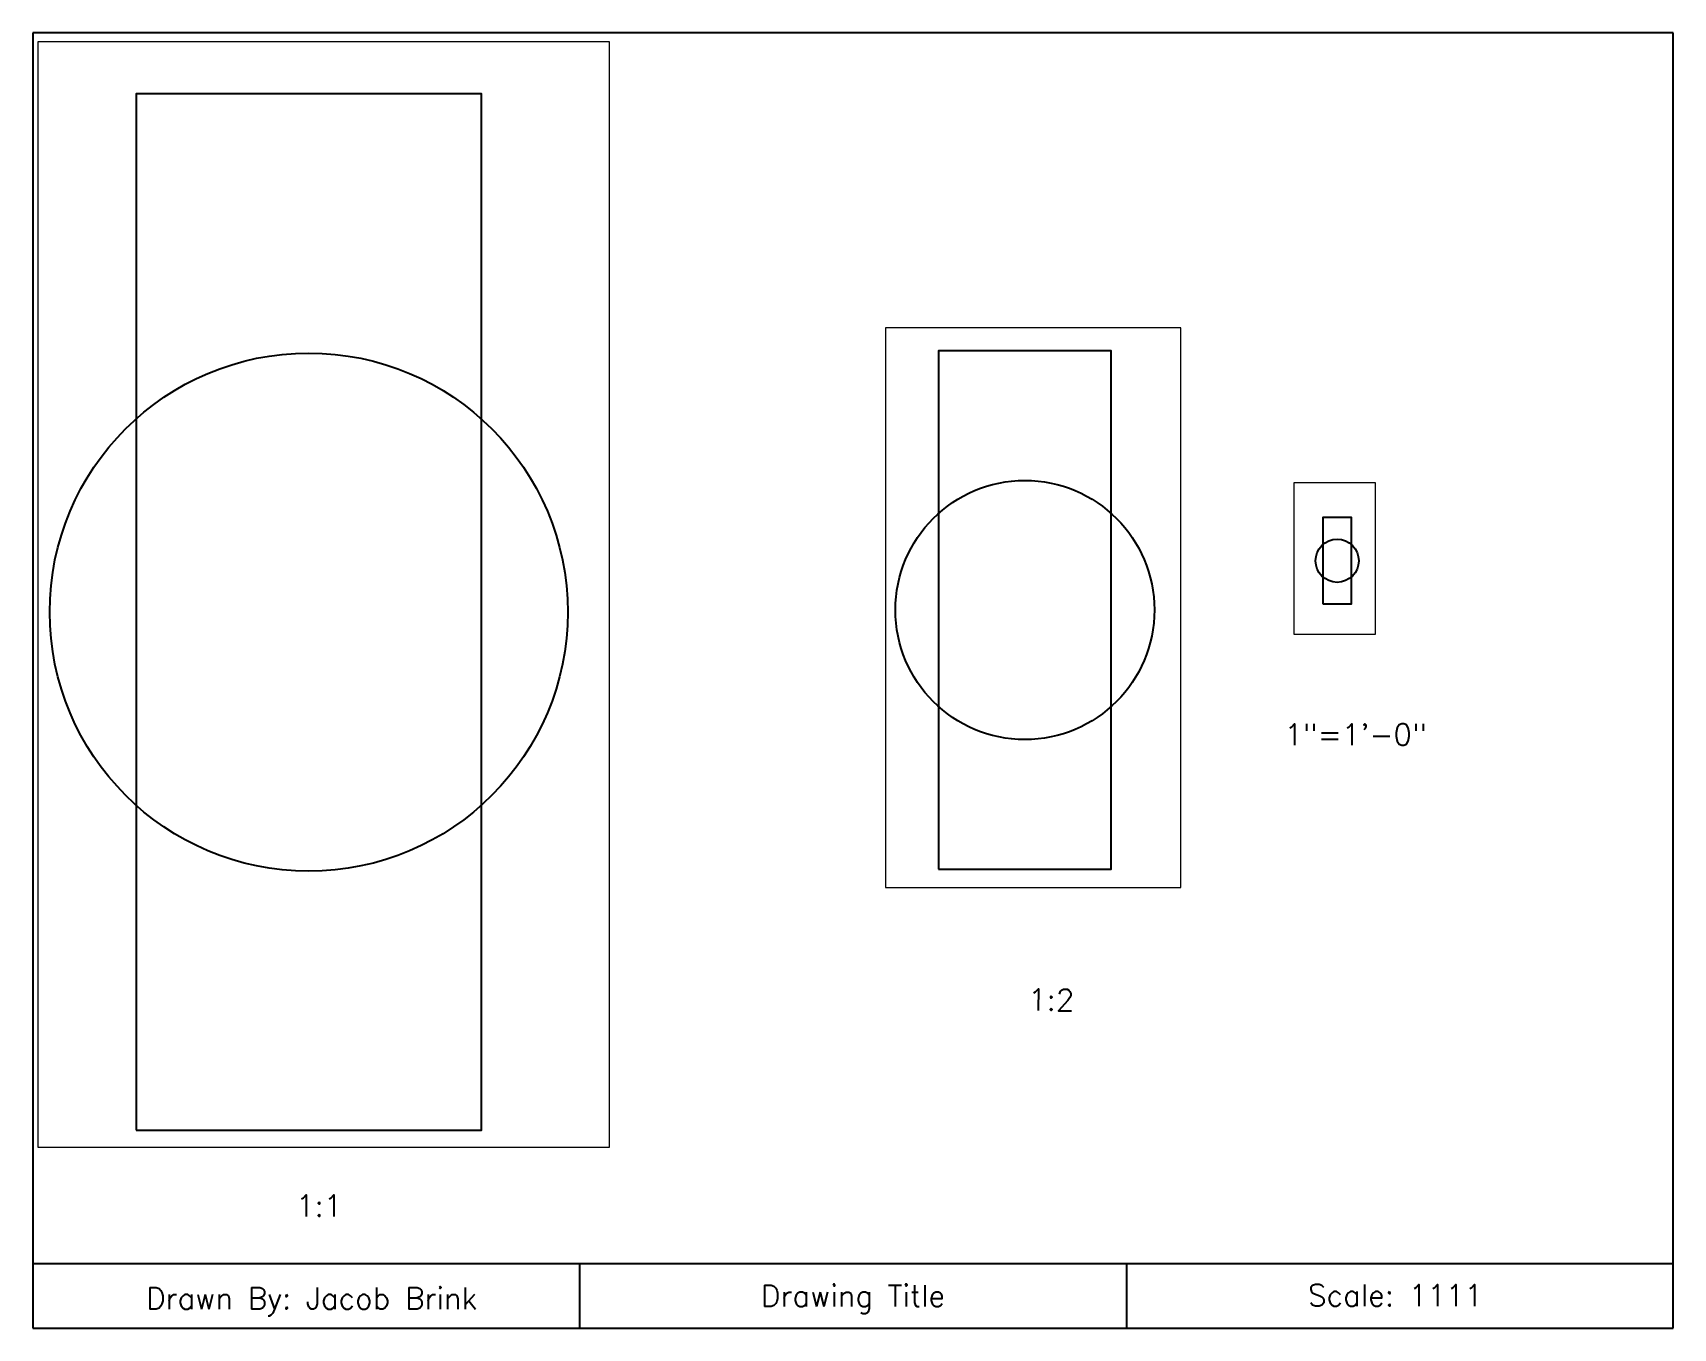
# Paper-space layout 'Layout2' of a CAD drawing. Header units: inches. Extents: x 0.5 to 10, y 0.25 to 7.75.
# The model-space entities are those that its viewports show. They can reach past a viewport. Long polylines and large blocks are cut down to what shows.
import ezdxf
from ezdxf.enums import TextEntityAlignment as Align

# ---------------------------------------------------------------- set-up
doc = ezdxf.new("R2010")
doc.units = ezdxf.units.IN
doc.header["$LTSCALE"] = 14
doc.header["$MEASUREMENT"] = 0
doc.header["$PDMODE"] = 96
doc.layers.add('Border', color=7, linetype='Continuous', plot=False)
for name, color, linetype in [('Text', 80, 'Continuous'), ('Title Block', 210, 'Continuous'), ('Visible', 10, 'Continuous')]:
    doc.layers.add(name, color=color, linetype=linetype)
doc.styles.get("Standard").update_dxf_attribs({"font": 'romans.shx', "height": 0.125})

msp = doc.modelspace()

# ---------------------------------------------------------------- linework, layer by layer
at = {"layer": 'Visible'}
msp.add_lwpolyline([(0, 0), (2, 0), (2, 6), (0, 6)], close=True, dxfattribs=at)
msp.add_circle((1, 3), 1.5, dxfattribs=at)

psp = doc.layouts.new('Layout2')

# ---------------------------------------------------------------- linework, layer by layer
at = {"layer": 'Defpoints'}
for p in [(3.6667, 0.625), (3.6667, 0.625), (3.6667, 0.625), (3.6667, 0.625), (6.8333, 0.625), (6.8333, 0.625), (6.8333, 0.625), (6.8333, 0.625)]:
    psp.add_point(p, dxfattribs=at)
at = {"layer": 'Title Block'}
for p, q in [((10, 7.75), (0.5, 7.75)), ((0.5, 7.75), (0.5, 0.25)), ((10, 0.25), (10, 7.75)), ((0.5, 0.625), (10, 0.625)), ((3.6667, 0.625), (3.6667, 0.25)), ((6.8333, 0.625), (6.8333, 0.25)), ((0.5, 0.25), (10, 0.25))]:
    psp.add_line(p, q, dxfattribs=at)

# ---------------------------------------------------------------- texts
at = {"layer": 'Text'}
for s, p in [('Drawn By: Jacob Brink', (2.1148, 0.3608)), ('Drawing Title', (5.25, 0.375)), ('Scale: 1111', (8.3911, 0.3781))]:
    psp.add_text(s, height=0.125, dxfattribs=at).set_placement(p, align=Align.CENTER)
at = {"layer": 'Visible'}
for s, p in [('1"=1\'-0"', (8.1607, 3.6247)), ('1:1', (2.1578, 0.897))]:
    psp.add_text(s, height=0.125, dxfattribs=at).set_placement(p, align=Align.CENTER)
psp.add_text('1:2', height=0.125, rotation=359.07601, dxfattribs=at).set_placement((6.3971, 2.0888), align=Align.CENTER)

# ---------------------------------------------------------------- viewports
at = {"layer": 'Border'}
psp.add_viewport(center=(2.1848, 4.4986), size=(3.3098, 6.4), view_center_point=(1.0868, 3.1026), view_height=6.4, dxfattribs=at)
at = {"layer": 'Visible'}
for center, size, view_center_point, view_height, status in [((6.2942, 4.4221), (1.7105, 3.24004), (1.0973, 3.0278), 6.48008, 3), ((8.04, 4.7072), (0.4728, 0.87606), (0.8331, 3.1669), 10.51276, 4)]:
    psp.add_viewport(center=center, size=size, view_center_point=view_center_point, view_height=view_height, status=status, dxfattribs=at)

doc.saveas('drawing.dxf')
